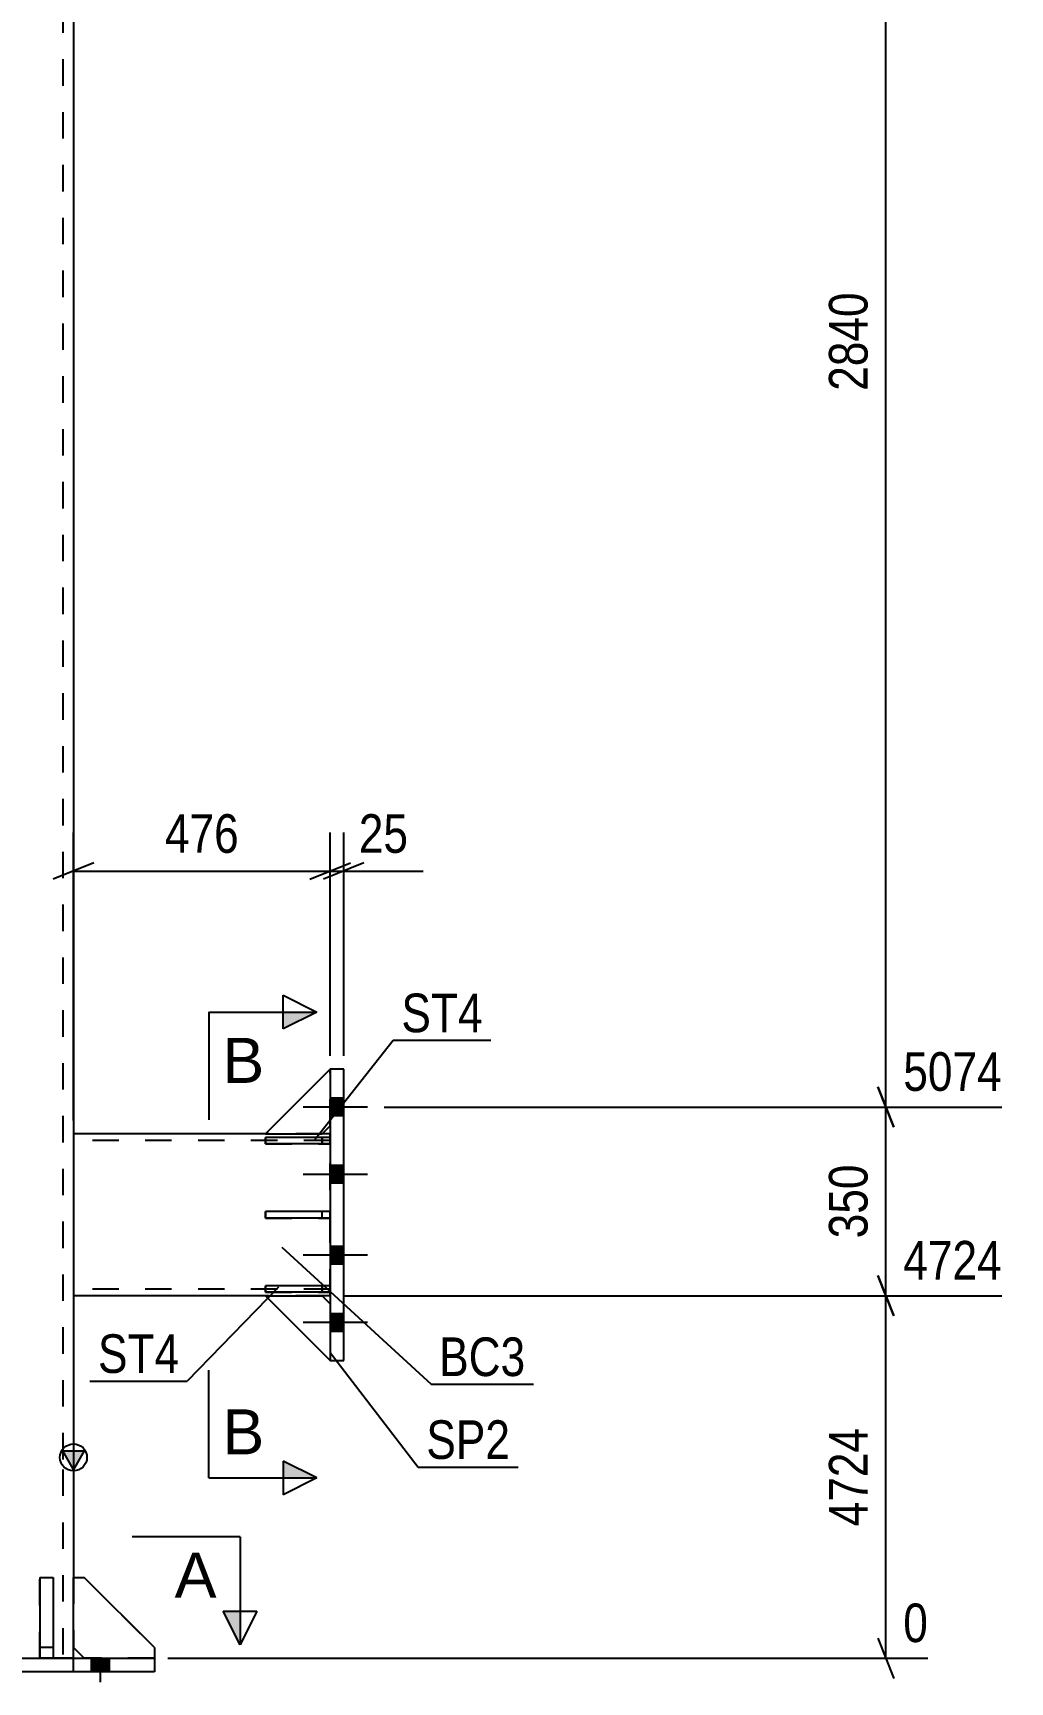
# Model space of a CAD drawing. Header units: millimetres. Extents: x 0 to 841, y 0 to 594.
# Drawn here: x 338.2 to 410.6, y 325.1 to 447.4 of the extents above; entities that cross this region are included whole.
import ezdxf

# ---------------------------------------------------------------- set-up
doc = ezdxf.new("R2010")
doc.units = ezdxf.units.MM
doc.linetypes.add('DXK_LINE_DOT2', pattern=[3.9198, 1.9599, -1.9599])
doc.styles.add('Arial', font='arial.ttf', dxfattribs={"height": 0.2})
doc.styles.add('Arial Narrow', font='ARIALN.TTF', dxfattribs={"height": 0.2})

# ---------------------------------------------------------------- blocks, each defined once
blk = doc.blocks.new('Part-682348010-17945 - 17939')
at = {"color": 2, "linetype": 'Continuous'}
for p, q in [((355.42, 365.73), (341.18, 365.73)), ((360.22, 365.73), (359.62, 365.73)), ((355.42, 353.73), (341.18, 353.73)), ((360.22, 353.73), (359.62, 353.73))]:
    blk.add_line(p, q, dxfattribs=at)
at = {"color": 7, "linetype": 'DXK_LINE_DOT2'}
for p, q in [((341.18, 365.73), (341.18, 353.73)), ((360.22, 365.25), (341.18, 365.25)), ((359.62, 365.73), (355.42, 365.73)), ((360.22, 353.73), (360.22, 365.73)), ((360.22, 354.21), (341.18, 354.21)), ((359.62, 353.73), (355.42, 353.73))]:
    blk.add_line(p, q, dxfattribs=at)
blk = doc.blocks.new('Part-682348010-18008 - 17939')
at = {"color": 2, "linetype": 'Continuous'}
for p, q in [((341.18, 327.63), (341.18, 332.83)), ((341.18, 332.83), (341.98, 332.83)), ((347.18, 327.63), (341.98, 332.83)), ((341.98, 326.83), (341.18, 327.63)), ((347.18, 327.63), (347.18, 326.83))]:
    blk.add_line(p, q, dxfattribs=at)
at = {"color": 7, "linetype": 'DXK_LINE_DOT2'}
blk.add_line((347.18, 326.83), (341.98, 326.83), dxfattribs=at)
blk = doc.blocks.new('Part-682348010-17954 - 17939')
at = {"color": 2, "linetype": 'Continuous'}
for p, q in [((315.18, 326.83), (347.18, 326.83)), ((315.18, 325.83), (315.18, 326.83)), ((321.18, 325.83), (321.18, 326.83)), ((341.18, 325.83), (341.18, 326.83)), ((347.18, 326.83), (347.18, 325.83)), ((347.18, 325.83), (315.18, 325.83))]:
    blk.add_line(p, q, dxfattribs=at)
at = {"color": 7, "linetype": 'DXK_LINE_DOT2'}
for p, q in [((321.18, 325.83), (321.18, 326.83)), ((341.18, 325.83), (341.18, 326.83))]:
    blk.add_line(p, q, dxfattribs=at)
blk = doc.blocks.new('Part-682348010-18010 - 17939')
at = {"linetype": 'Continuous'}
blk.add_hatch(color=2, dxfattribs=at).paths.add_polyline_path([(341.18, 340.83), (340.38, 342.23), (341.98, 342.23)])
at = {"color": 7, "linetype": 'DXK_LINE_DOT2'}
for p, q in [((340.38, 496.42), (340.38, 340.93)), ((340.38, 340.83), (340.38, 326.83)), ((341.18, 332.83), (341.18, 327.63)), ((341.18, 326.83), (321.18, 326.83))]:
    blk.add_line(p, q, dxfattribs=at)
at = {"color": 2, "linetype": 'Continuous'}
for p, q in [((341.18, 496.42), (341.18, 340.93)), ((341.18, 340.83), (340.38, 342.23)), ((340.38, 342.23), (341.98, 342.23)), ((341.98, 342.23), (341.18, 340.83)), ((341.18, 340.83), (341.18, 332.83)), ((341.18, 326.83), (341.18, 327.63))]:
    blk.add_line(p, q, dxfattribs=at)
blk.add_circle((341.18, 341.73), 1, dxfattribs=at)
blk = doc.blocks.new('Part-682348010-17958 - 17939')
at = {"color": 2, "linetype": 'Continuous'}
for p, q in [((361.22, 370.53), (360.22, 370.53)), ((360.22, 370.53), (360.22, 348.93)), ((361.22, 348.93), (361.22, 370.53)), ((360.22, 348.93), (361.22, 348.93))]:
    blk.add_line(p, q, dxfattribs=at)
blk = doc.blocks.new('Part-682348010-17961 - 17939')
at = {"color": 2, "linetype": 'Continuous'}
for p, q in [((360.22, 359.97), (355.42, 359.97)), ((355.42, 359.49), (355.42, 359.97)), ((360.22, 359.97), (360.22, 359.49)), ((360.22, 359.49), (355.42, 359.49))]:
    blk.add_line(p, q, dxfattribs=at)
at = {"color": 7, "linetype": 'DXK_LINE_DOT2'}
blk.add_line((359.62, 359.49), (359.62, 359.97), dxfattribs=at)
blk = doc.blocks.new('Part-682348010-17962 - 17939')
at = {"color": 2, "linetype": 'Continuous'}
for p, q in [((360.22, 365.47), (355.42, 365.47)), ((355.42, 364.99), (355.42, 365.47)), ((360.22, 364.99), (355.42, 364.99)), ((360.22, 365.47), (360.22, 364.99))]:
    blk.add_line(p, q, dxfattribs=at)
at = {"color": 7, "linetype": 'DXK_LINE_DOT2'}
blk.add_line((359.62, 364.99), (359.62, 365.47), dxfattribs=at)
blk = doc.blocks.new('Part-682348010-17963 - 17939')
at = {"color": 2, "linetype": 'Continuous'}
for p, q in [((360.22, 354.47), (355.42, 354.47)), ((355.42, 353.99), (355.42, 354.47)), ((360.22, 353.99), (355.42, 353.99)), ((360.22, 354.47), (360.22, 353.99))]:
    blk.add_line(p, q, dxfattribs=at)
at = {"color": 7, "linetype": 'DXK_LINE_DOT2'}
blk.add_line((359.62, 353.99), (359.62, 354.47), dxfattribs=at)
blk = doc.blocks.new('Part-682348010-17964 - 17939')
at = {"color": 7, "linetype": 'DXK_LINE_DOT2'}
for p, q in [((360.22, 359.97), (355.42, 359.97)), ((355.42, 359.97), (355.42, 359.49)), ((359.62, 359.49), (359.62, 359.97)), ((360.22, 359.49), (360.22, 359.97)), ((355.42, 359.49), (360.22, 359.49))]:
    blk.add_line(p, q, dxfattribs=at)
blk = doc.blocks.new('Part-682348010-17965 - 17939')
at = {"color": 7, "linetype": 'DXK_LINE_DOT2'}
for p, q in [((360.22, 365.47), (355.42, 365.47)), ((355.42, 365.47), (355.42, 364.99)), ((355.42, 364.99), (360.22, 364.99)), ((359.62, 365.47), (359.62, 364.99)), ((360.22, 364.99), (360.22, 365.47))]:
    blk.add_line(p, q, dxfattribs=at)
blk = doc.blocks.new('Part-682348010-17966 - 17939')
at = {"color": 7, "linetype": 'DXK_LINE_DOT2'}
for p, q in [((360.22, 354.47), (355.42, 354.47)), ((355.42, 354.47), (355.42, 353.99)), ((355.42, 353.99), (360.22, 353.99)), ((359.62, 354.47), (359.62, 353.99)), ((360.22, 353.99), (360.22, 354.47))]:
    blk.add_line(p, q, dxfattribs=at)
blk = doc.blocks.new('Part-682348010-17967 - 17939')
at = {"color": 7, "linetype": 'DXK_LINE_DOT2'}
for p, q in [((355.42, 353.73), (359.62, 353.73)), ((360.22, 348.93), (355.42, 353.73)), ((359.62, 353.73), (360.22, 353.13)), ((360.22, 353.13), (360.22, 348.93))]:
    blk.add_line(p, q, dxfattribs=at)
blk = doc.blocks.new('Part-682348010-17968 - 17939')
at = {"color": 2, "linetype": 'Continuous'}
for p, q in [((355.42, 353.73), (359.62, 353.73)), ((355.42, 353.73), (360.22, 348.93)), ((359.62, 353.73), (360.22, 353.13))]:
    blk.add_line(p, q, dxfattribs=at)
at = {"color": 7, "linetype": 'DXK_LINE_DOT2'}
blk.add_line((360.22, 353.13), (360.22, 348.93), dxfattribs=at)
blk = doc.blocks.new('Part-682348010-17969 - 17939')
at = {"color": 7, "linetype": 'DXK_LINE_DOT2'}
for p, q in [((360.22, 370.53), (355.42, 365.73)), ((360.22, 366.33), (360.22, 370.53)), ((359.62, 365.73), (360.22, 366.33)), ((355.42, 365.73), (359.62, 365.73))]:
    blk.add_line(p, q, dxfattribs=at)
blk = doc.blocks.new('Part-682348010-17970 - 17939')
at = {"color": 2, "linetype": 'Continuous'}
for p, q in [((360.22, 370.53), (355.42, 365.73)), ((359.62, 365.73), (360.22, 366.33)), ((355.42, 365.73), (359.62, 365.73))]:
    blk.add_line(p, q, dxfattribs=at)
at = {"color": 7, "linetype": 'DXK_LINE_DOT2'}
blk.add_line((360.22, 366.33), (360.22, 370.53), dxfattribs=at)
blk = doc.blocks.new('Part-682348010-18001 - 17939')
at = {"color": 2, "linetype": 'Continuous'}
for p, q in [((338.68, 332.83), (338.68, 326.83)), ((338.68, 332.83), (339.68, 332.83)), ((339.68, 332.83), (339.68, 326.83)), ((339.68, 327.63), (338.68, 327.63)), ((338.68, 326.83), (339.68, 326.83))]:
    blk.add_line(p, q, dxfattribs=at)
blk = doc.blocks.new('Part-682348010-18003 - 17939')
at = {"color": 7, "linetype": 'DXK_LINE_DOT2'}
for p, q in [((338.68, 326.83), (338.68, 332.83)), ((338.68, 332.83), (339.68, 332.83)), ((339.68, 332.83), (339.68, 326.83)), ((339.68, 327.63), (338.68, 327.63)), ((339.68, 326.83), (338.68, 326.83))]:
    blk.add_line(p, q, dxfattribs=at)
blk = doc.blocks.new('Part-682348010-18007 - 17939')
at = {"color": 7, "linetype": 'DXK_LINE_DOT2'}
for p, q in [((341.18, 327.63), (341.18, 332.83)), ((341.18, 332.83), (341.98, 332.83)), ((341.98, 332.83), (347.18, 327.63)), ((341.98, 326.83), (341.18, 327.63)), ((347.18, 326.83), (341.98, 326.83)), ((347.18, 327.63), (347.18, 326.83))]:
    blk.add_line(p, q, dxfattribs=at)
blk = doc.blocks.new('Bolt-682348010-18031 - 17939')
at = {"linetype": 'Continuous'}
for points in [[(318.52, 325.83), (319.84, 325.83), (319.84, 326.83), (318.52, 326.83)], [(318.52, 325.83), (319.84, 325.83), (319.84, 326.83), (318.52, 326.83)], [(326.52, 325.83), (327.84, 325.83), (327.84, 326.83), (326.52, 326.83)], [(326.52, 325.83), (327.84, 325.83), (327.84, 326.83), (326.52, 326.83)], [(334.52, 325.83), (335.84, 325.83), (335.84, 326.83), (334.52, 326.83)], [(334.52, 325.83), (335.84, 325.83), (335.84, 326.83), (334.52, 326.83)], [(342.52, 325.83), (343.84, 325.83), (343.84, 326.83), (342.52, 326.83)], [(342.52, 325.83), (343.84, 325.83), (343.84, 326.83), (342.52, 326.83)]]:
    blk.add_hatch(color=1, dxfattribs=at).paths.add_polyline_path(points)
at = {"color": 1, "linetype": 'Continuous'}
for p, q in [((318.52, 325.83), (318.52, 326.83)), ((318.52, 325.83), (318.52, 326.83)), ((319.18, 325.07), (319.18, 326.83)), ((319.18, 325.07), (319.18, 326.83)), ((319.84, 325.83), (319.84, 326.83)), ((319.84, 325.83), (319.84, 326.83)), ((326.52, 325.83), (326.52, 326.83)), ((326.52, 325.83), (326.52, 326.83)), ((327.18, 325.07), (327.18, 326.83)), ((327.18, 325.07), (327.18, 326.83)), ((327.84, 325.83), (327.84, 326.83)), ((327.84, 325.83), (327.84, 326.83)), ((334.52, 325.83), (334.52, 326.83)), ((334.52, 325.83), (334.52, 326.83)), ((335.18, 325.07), (335.18, 326.83)), ((335.18, 325.07), (335.18, 326.83)), ((335.84, 325.83), (335.84, 326.83)), ((335.84, 325.83), (335.84, 326.83)), ((342.52, 325.83), (342.52, 326.83)), ((342.52, 325.83), (342.52, 326.83)), ((343.18, 325.07), (343.18, 326.83)), ((343.18, 325.07), (343.18, 326.83)), ((343.84, 325.83), (343.84, 326.83)), ((343.84, 325.83), (343.84, 326.83))]:
    blk.add_line(p, q, dxfattribs=at)
blk = doc.blocks.new('Bolt-682348010-18033 - 17939')
at = {"linetype": 'Continuous'}
for points in [[(360.22, 368.39), (360.22, 367.07), (361.22, 367.07), (361.22, 368.39)], [(360.22, 368.39), (360.22, 367.07), (361.22, 367.07), (361.22, 368.39)], [(360.22, 368.39), (360.22, 367.07), (361.22, 367.07), (361.22, 368.39)], [(360.22, 363.39), (360.22, 362.07), (361.22, 362.07), (361.22, 363.39)], [(360.22, 363.39), (360.22, 362.07), (361.22, 362.07), (361.22, 363.39)], [(360.22, 357.39), (360.22, 356.07), (361.22, 356.07), (361.22, 357.39)], [(360.22, 357.39), (360.22, 356.07), (361.22, 356.07), (361.22, 357.39)], [(360.22, 352.39), (360.22, 351.07), (361.22, 351.07), (361.22, 352.39)], [(360.22, 352.39), (360.22, 351.07), (361.22, 351.07), (361.22, 352.39)], [(360.22, 352.39), (360.22, 351.07), (361.22, 351.07), (361.22, 352.39)]]:
    blk.add_hatch(color=1, dxfattribs=at).paths.add_polyline_path(points)
at = {"color": 1, "linetype": 'Continuous'}
for p, q in [((361.22, 368.39), (360.22, 368.39)), ((361.22, 368.39), (360.22, 368.39)), ((361.22, 368.39), (360.22, 368.39)), ((362.98, 367.73), (358.22, 367.73)), ((362.98, 367.73), (358.22, 367.73)), ((362.98, 367.73), (358.22, 367.73)), ((361.22, 367.07), (360.22, 367.07)), ((361.22, 367.07), (360.22, 367.07)), ((361.22, 367.07), (360.22, 367.07)), ((361.22, 363.39), (360.22, 363.39)), ((361.22, 363.39), (360.22, 363.39)), ((362.98, 362.73), (358.22, 362.73)), ((362.98, 362.73), (358.22, 362.73)), ((361.22, 362.07), (360.22, 362.07)), ((361.22, 362.07), (360.22, 362.07)), ((361.22, 357.39), (360.22, 357.39)), ((361.22, 357.39), (360.22, 357.39)), ((362.98, 356.73), (358.22, 356.73)), ((362.98, 356.73), (358.22, 356.73)), ((361.22, 356.07), (360.22, 356.07)), ((361.22, 356.07), (360.22, 356.07)), ((361.22, 352.39), (360.22, 352.39)), ((361.22, 352.39), (360.22, 352.39)), ((361.22, 352.39), (360.22, 352.39)), ((362.98, 351.73), (358.22, 351.73)), ((362.98, 351.73), (358.22, 351.73)), ((362.98, 351.73), (358.22, 351.73)), ((361.22, 351.07), (360.22, 351.07)), ((361.22, 351.07), (360.22, 351.07)), ((361.22, 351.07), (360.22, 351.07))]:
    blk.add_line(p, q, dxfattribs=at)
blk = doc.blocks.new('StraightDimension-682348010-28617 - 17939')
at = {"color": 7, "linetype": 'Continuous'}
for p, q in [((360.22, 371.53), (360.22, 388.09)), ((361.22, 371.53), (361.22, 388.09)), ((358.72, 384.64), (361.72, 385.84)), ((362.72, 385.84), (359.72, 384.64)), ((360.22, 385.24), (361.22, 385.24)), ((361.22, 385.24), (367.12, 385.24)), ((361.22, 385.24), (367.12, 385.24))]:
    blk.add_line(p, q, dxfattribs=at)
at = {"color": 0}
blk.add_wipeout([(366.6, 385.99), (366.6, 390.19), (361.74, 390.19), (361.74, 385.99)], dxfattribs=at)
at = {"color": 3, "style": 'Arial Narrow'}
blk.add_text('25', height=2.863, dxfattribs=at).set_placement((362.34, 386.59))
blk = doc.blocks.new('StraightDimension-682348010-28618 - 17939')
at = {"color": 7, "linetype": 'Continuous'}
for p, q in [((341.18, 366.73), (341.18, 388.09)), ((360.22, 371.53), (360.22, 388.09)), ((342.68, 385.84), (339.68, 384.64)), ((358.72, 384.64), (361.72, 385.84)), ((341.18, 385.24), (360.22, 385.24))]:
    blk.add_line(p, q, dxfattribs=at)
at = {"color": 0}
blk.add_wipeout([(354.04, 385.99), (354.04, 390.19), (347.36, 390.19), (347.36, 385.99)], dxfattribs=at)
at = {"color": 3, "style": 'Arial Narrow'}
blk.add_text('476', height=2.863, dxfattribs=at).set_placement((347.96, 386.59))
blk = doc.blocks.new('StraightDimension-682348010-54195 - 17939')
at = {"color": 7, "linetype": 'Continuous'}
for p, q in [((402.02, 479.83), (400.82, 482.83)), ((386.24, 481.33), (410.03, 481.33)), ((401.42, 367.73), (401.42, 481.33)), ((400.82, 369.23), (402.02, 366.23)), ((364.22, 367.73), (410.03, 367.73))]:
    blk.add_line(p, q, dxfattribs=at)
at = {"color": 0}
blk.add_wipeout([(400.67, 428.78), (396.47, 428.78), (396.47, 420.27), (400.67, 420.27)], dxfattribs=at)
at = {"color": 3, "style": 'Arial Narrow'}
blk.add_text('2840', height=2.863, rotation=90.0002, dxfattribs=at).set_placement((400.07, 420.87))
at = {"color": 0, "linetype": 'Continuous'}
blk.add_wipeout([(410.63, 481.93), (410.63, 486.13), (402.12, 486.13), (402.12, 481.93)], dxfattribs=at)
at = {"color": 3, "linetype": 'Continuous', "style": 'Arial Narrow'}
blk.add_text('7914', height=2.863, dxfattribs=at).set_placement((402.72, 482.53))
blk = doc.blocks.new('StraightDimension-682348010-54196 - 17939')
at = {"color": 7, "linetype": 'Continuous'}
for p, q in [((402.02, 366.23), (400.82, 369.23)), ((364.22, 367.73), (410.03, 367.73)), ((401.42, 353.73), (401.42, 367.73)), ((400.82, 355.23), (402.02, 352.23)), ((361.22, 353.73), (410.03, 353.73))]:
    blk.add_line(p, q, dxfattribs=at)
at = {"color": 0}
blk.add_wipeout([(400.67, 364.07), (396.47, 364.07), (396.47, 357.39), (400.67, 357.39)], dxfattribs=at)
at = {"color": 3, "style": 'Arial Narrow'}
blk.add_text('350', height=2.863, rotation=90.0002, dxfattribs=at).set_placement((400.07, 357.99))
at = {"color": 0, "linetype": 'Continuous'}
blk.add_wipeout([(410.63, 368.33), (410.63, 372.53), (402.12, 372.53), (402.12, 368.33)], dxfattribs=at)
at = {"color": 3, "linetype": 'Continuous', "style": 'Arial Narrow'}
blk.add_text('5074', height=2.863, dxfattribs=at).set_placement((402.72, 368.93))
blk = doc.blocks.new('StraightDimension-682348010-54197 - 17939')
at = {"color": 7, "linetype": 'Continuous'}
for p, q in [((402.02, 352.23), (400.82, 355.23)), ((361.22, 353.73), (410.03, 353.73)), ((401.42, 326.83), (401.42, 353.73)), ((400.82, 328.33), (402.02, 325.33)), ((348.18, 326.83), (404.55, 326.83))]:
    blk.add_line(p, q, dxfattribs=at)
at = {"color": 0}
blk.add_wipeout([(400.67, 344.53), (396.47, 344.53), (396.47, 336.02), (400.67, 336.02)], dxfattribs=at)
at = {"color": 3, "style": 'Arial Narrow'}
blk.add_text('4724', height=2.863, rotation=90.0002, dxfattribs=at).set_placement((400.07, 336.62))
at = {"color": 0, "linetype": 'Continuous'}
for points in [[(410.63, 354.33), (410.63, 358.53), (402.12, 358.53), (402.12, 354.33)], [(405.15, 327.43), (405.15, 331.63), (402.12, 331.63), (402.12, 327.43)]]:
    blk.add_wipeout(points, dxfattribs=at)
at = {"color": 3, "linetype": 'Continuous', "style": 'Arial Narrow'}
for s, height, p in [('4724', 2.863, (402.72, 354.93)), ('0', 2.86, (402.72, 328.03))]:
    blk.add_text(s, height=height, dxfattribs=at).set_placement(p)
blk = doc.blocks.new('Mark-682348010-41645 - 17939')
at = {"color": 0}
blk.add_wipeout([(371.52, 373.28), (371.52, 376.28), (365.5, 376.28), (365.5, 373.28)], dxfattribs=at)
blk.add_wipeout([(371.52, 373.28), (371.52, 376.28), (365.5, 376.28), (365.5, 373.28)], dxfattribs=at)
at = {"color": 30, "linetype": 'Continuous'}
for p, q in [((359.09, 365.32), (364.9, 372.68)), ((364.9, 372.68), (372.12, 372.68))]:
    blk.add_line(p, q, dxfattribs=at)
at = {"color": 3, "style": 'Arial Narrow'}
blk.add_text('ST4', height=2.863, dxfattribs=at).set_placement((365.5, 373.28))
blk = doc.blocks.new('Mark-682348010-28694 - 17939')
at = {"color": 0}
blk.add_wipeout([(374.69, 347.77), (374.69, 350.77), (368.3, 350.77), (368.3, 347.77)], dxfattribs=at)
blk.add_wipeout([(374.69, 347.77), (374.69, 350.77), (368.3, 350.77), (368.3, 347.77)], dxfattribs=at)
at = {"color": 30, "linetype": 'Continuous'}
for p, q in [((356.63, 357.32), (367.7, 347.17)), ((367.7, 347.17), (375.29, 347.17))]:
    blk.add_line(p, q, dxfattribs=at)
at = {"color": 3, "style": 'Arial Narrow'}
blk.add_text('BC3', height=2.863, dxfattribs=at).set_placement((368.3, 347.77))
blk = doc.blocks.new('Mark-682348010-28709 - 17939')
at = {"color": 0}
blk.add_wipeout([(373.56, 341.62), (373.56, 344.62), (367.35, 344.62), (367.35, 341.62)], dxfattribs=at)
blk.add_wipeout([(373.56, 341.62), (373.56, 344.62), (367.35, 344.62), (367.35, 341.62)], dxfattribs=at)
at = {"color": 30, "linetype": 'Continuous'}
for p, q in [((360.22, 349.52), (366.75, 341.02)), ((366.75, 341.02), (374.16, 341.02))]:
    blk.add_line(p, q, dxfattribs=at)
at = {"color": 3, "style": 'Arial Narrow'}
blk.add_text('SP2', height=2.863, dxfattribs=at).set_placement((367.35, 341.62))
blk = doc.blocks.new('SectionMark-682348010-28934 - 17939')
at = {"linetype": 'Continuous'}
for points in [[(308.82, 330.33), (310.07, 330.33), (308.82, 327.83)], [(352.29, 330.33), (353.54, 330.33), (353.54, 327.83)]]:
    blk.add_hatch(color=6, dxfattribs=at).paths.add_polyline_path(points)
at = {"color": 6, "linetype": 'Continuous'}
for p, q in [((308.82, 335.83), (316.82, 335.83)), ((308.82, 335.83), (308.82, 327.83)), ((353.54, 335.83), (345.54, 335.83)), ((353.54, 335.83), (353.54, 327.83)), ((308.82, 327.83), (307.57, 330.33)), ((310.07, 330.33), (307.57, 330.33)), ((308.82, 327.83), (310.07, 330.33)), ((352.29, 330.33), (354.79, 330.33)), ((353.54, 327.83), (352.29, 330.33)), ((354.79, 330.33), (353.54, 327.83))]:
    blk.add_line(p, q, dxfattribs=at)
at = {"color": 0, "linetype": 'Continuous'}
for points in [[(313.68, 331.33), (313.68, 334.83), (310.57, 334.83), (310.57, 331.33)], [(351.79, 331.33), (351.79, 334.83), (348.68, 334.83), (348.68, 331.33)]]:
    blk.add_wipeout(points, dxfattribs=at)
at = {"color": 3, "linetype": 'Continuous', "style": 'Arial'}
for p in [(310.57, 331.33), (348.68, 331.33)]:
    blk.add_text('A', height=3.34, dxfattribs=at).set_placement(p)
blk = doc.blocks.new('SectionMark-682348010-29484 - 17939')
at = {"linetype": 'Continuous'}
for points in [[(356.72, 373.52), (356.72, 374.77), (359.22, 374.77)], [(356.72, 340.21), (356.72, 341.46), (359.22, 340.21)]]:
    blk.add_hatch(color=6, dxfattribs=at).paths.add_polyline_path(points)
at = {"color": 6, "linetype": 'Continuous'}
for p, q in [((356.72, 373.52), (356.72, 376.02)), ((356.72, 376.02), (359.22, 374.77)), ((351.22, 374.77), (351.22, 366.77)), ((351.22, 374.77), (359.22, 374.77)), ((359.22, 374.77), (356.72, 373.52)), ((351.22, 340.21), (351.22, 348.21)), ((359.22, 340.21), (356.72, 341.46)), ((356.72, 341.46), (356.72, 338.96)), ((351.22, 340.21), (359.22, 340.21)), ((359.22, 340.21), (356.72, 338.96))]:
    blk.add_line(p, q, dxfattribs=at)
at = {"color": 0, "linetype": 'Continuous'}
for points in [[(355.33, 369.52), (355.33, 373.02), (352.22, 373.02), (352.22, 369.52)], [(355.33, 341.96), (355.33, 345.46), (352.22, 345.46), (352.22, 341.96)]]:
    blk.add_wipeout(points, dxfattribs=at)
at = {"color": 3, "linetype": 'Continuous', "style": 'Arial'}
for p in [(352.22, 369.52), (352.22, 341.96)]:
    blk.add_text('B', height=3.34, dxfattribs=at).set_placement(p)
blk = doc.blocks.new('Mark-682348010-41648 - 17939')
at = {"color": 0}
blk.add_wipeout([(349.02, 348), (349.02, 351), (343, 351), (343, 348)], dxfattribs=at)
blk.add_wipeout([(349.02, 348), (349.02, 351), (343, 351), (343, 348)], dxfattribs=at)
at = {"color": 30, "linetype": 'Continuous'}
for p in [(356.39, 354.36), (342.4, 347.4)]:
    blk.add_line(p, (349.62, 347.4), dxfattribs=at)
at = {"color": 3, "style": 'Arial Narrow'}
blk.add_text('ST4', height=2.863, dxfattribs=at).set_placement((343, 348))

msp = doc.modelspace()

# ---------------------------------------------------------------- block references
for name in ['Part-682348010-18010 - 17939', 'StraightDimension-682348010-28617 - 17939', 'Part-682348010-17969 - 17939', 'Part-682348010-17970 - 17939', 'Part-682348010-17958 - 17939', 'Bolt-682348010-18033 - 17939', 'Part-682348010-17945 - 17939', 'Part-682348010-17962 - 17939', 'Part-682348010-17965 - 17939', 'Part-682348010-17961 - 17939', 'Part-682348010-17964 - 17939', 'Part-682348010-17963 - 17939', 'Part-682348010-17966 - 17939', 'Part-682348010-17967 - 17939', 'Part-682348010-17968 - 17939', 'Part-682348010-18001 - 17939', 'Part-682348010-18003 - 17939', 'Part-682348010-18008 - 17939', 'Part-682348010-18007 - 17939', 'Part-682348010-17954 - 17939', 'Bolt-682348010-18031 - 17939']:
    msp.add_blockref(name, (0, 0))

# ---------------------------------------------------------------- next in the draw order: block references
for name in ['StraightDimension-682348010-54195 - 17939', 'StraightDimension-682348010-28618 - 17939']:
    msp.add_blockref(name, (0, 0))

# ---------------------------------------------------------------- next in the draw order: block references
msp.add_blockref('StraightDimension-682348010-54196 - 17939', (0, 0))

# ---------------------------------------------------------------- next in the draw order: block references
for name in ['Mark-682348010-41645 - 17939', 'StraightDimension-682348010-54197 - 17939']:
    msp.add_blockref(name, (0, 0))

# ---------------------------------------------------------------- next in the draw order: block references
for name in ['Mark-682348010-28694 - 17939', 'SectionMark-682348010-28934 - 17939']:
    msp.add_blockref(name, (0, 0))

# ---------------------------------------------------------------- next in the draw order: block references
for name in ['SectionMark-682348010-29484 - 17939', 'Mark-682348010-28709 - 17939']:
    msp.add_blockref(name, (0, 0))

# ---------------------------------------------------------------- next in the draw order: block references
msp.add_blockref('Mark-682348010-41648 - 17939', (0, 0))

doc.saveas('drawing.dxf')
